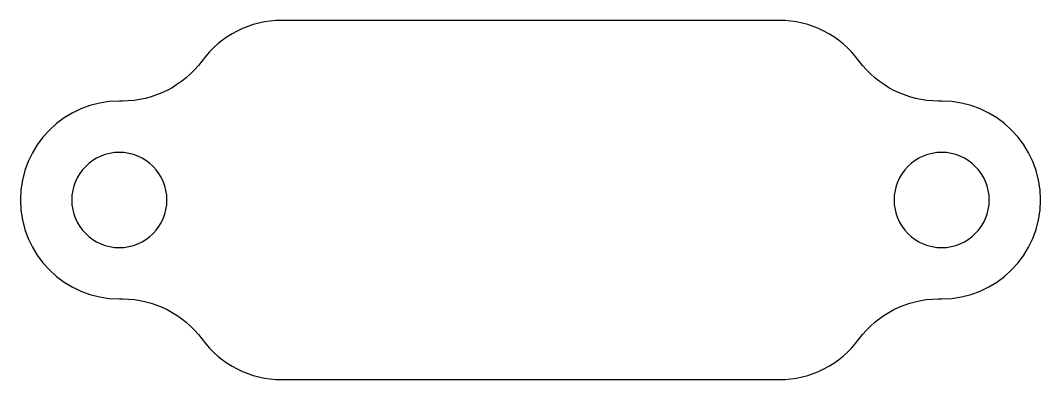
# Model space of a CAD drawing. Header units: millimetres. Extents: x -11.8 to 11.8, y -4.2 to 4.2.
import ezdxf

# ---------------------------------------------------------------- set-up
doc = ezdxf.new("R2010")
doc.units = ezdxf.units.MM
doc.layers.get('0').update_dxf_attribs({"linetype": 'CONTINUOUS'})

msp = doc.modelspace()

# ---------------------------------------------------------------- linework, layer by layer
msp.add_lwpolyline([(-9.5, -2.286), (-9.422, -2.286, -0.23768), (-7.588, -3.218, 0.238603), (-5.746, -4.15), (5.746, -4.15, 0.238603), (7.588, -3.218, -0.23768), (9.422, -2.286), (9.5, -2.286, 1), (9.5, 2.286), (9.43, 2.286, -0.238603), (7.588, 3.218, 0.238603), (5.746, 4.15), (-5.746, 4.15, 0.238603), (-7.588, 3.218, -0.238603), (-9.43, 2.286), (-9.5, 2.286, 1)], format="xyb", close=True)
at = {"extrusion": (0, 0, -1)}
for centre in [(9.5, 0), (-9.5, 0)]:
    msp.add_circle(centre, 1.1, dxfattribs=at)

doc.saveas('drawing.dxf')
